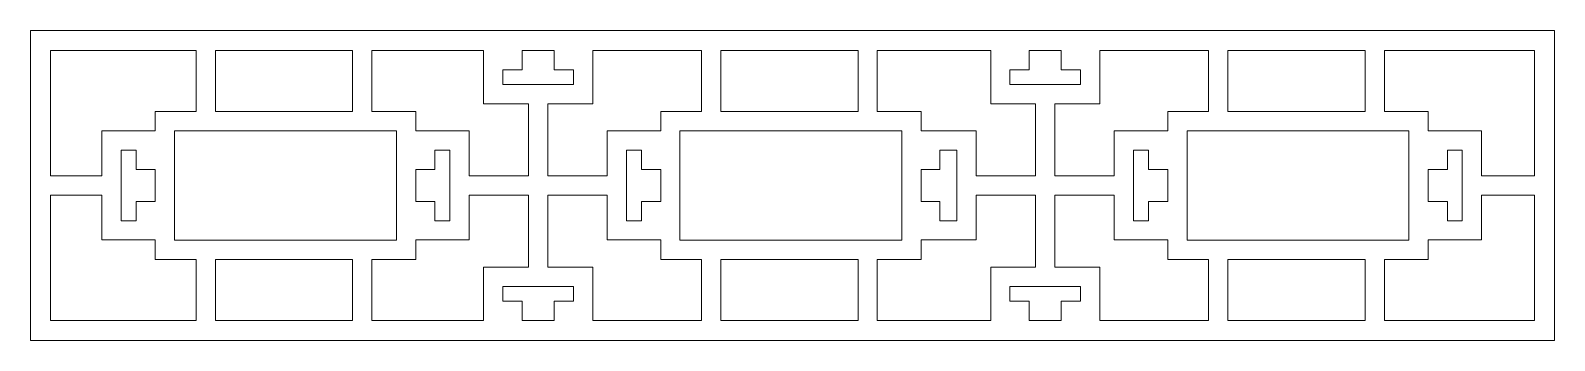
# Model space of a CAD drawing. Header units: centimetres. Extents: x -26.6 to 23, y 1.7 to 11.8.
import ezdxf

# ---------------------------------------------------------------- set-up
doc = ezdxf.new("R2010")
doc.units = ezdxf.units.CM
doc.header["$MEASUREMENT"] = 0
doc.layers.add('layer 1', color=7, linetype='Continuous')

msp = doc.modelspace()

# ---------------------------------------------------------------- linework, layer by layer
at = {"layer": 'layer 1', "color": 250, "lineweight": 9}
for points, knots in [([(23.01288, 11.84205), (23.01288, 11.84205), (23.01288, 1.7302), (23.01288, 1.7302), (23.01288, 1.7302), (23.01288, 1.7302), (-26.62382, 1.7302), (-26.62382, 1.7302), (-26.62382, 1.7302), (-26.62382, 1.7302), (-26.62382, 11.84205), (-26.62382, 11.84205), (-26.62382, 11.84205), (-26.62382, 11.84205), (23.01288, 11.84205), (23.01288, 11.84205)], [0, 0, 0, 0, 0.2, 0.2, 0.2, 0.2, 0.4, 0.4, 0.4, 0.4, 0.6, 0.6, 0.6, 0.6, 1, 1, 1, 1]), ([(-25.96688, 7.09973), (-25.96688, 7.09973), (-25.96688, 11.18511), (-25.96688, 11.18511), (-25.96688, 11.18511), (-25.96688, 11.18511), (-21.22979, 11.18511), (-21.22979, 11.18511), (-21.22979, 11.18511), (-21.22979, 11.18511), (-21.22979, 9.20071), (-21.22979, 9.20071), (-21.22979, 9.20071), (-21.22979, 9.20071), (-22.55807, 9.20071), (-22.55807, 9.20071), (-22.55807, 9.20071), (-22.55807, 9.20071), (-22.55807, 8.56323), (-22.55807, 8.56323), (-22.55807, 8.56323), (-23.1382, 8.56323), (-23.71833, 8.56323), (-24.29846, 8.56323), (-24.29846, 8.56323), (-24.29846, 8.56323), (-24.29846, 7.09973), (-24.29846, 7.09973), (-24.29846, 7.09973), (-24.29846, 7.09973), (-25.96688, 7.09973), (-25.96688, 7.09973)], [0, 0, 0, 0, 0.11111111, 0.11111111, 0.11111111, 0.11111111, 0.22222222, 0.22222222, 0.22222222, 0.22222222, 0.33333333, 0.33333333, 0.33333333, 0.33333333, 0.44444444, 0.44444444, 0.44444444, 0.44444444, 0.55555556, 0.55555556, 0.55555556, 0.55555556, 0.66666667, 0.66666667, 0.66666667, 0.66666667, 0.77777778, 0.77777778, 0.77777778, 0.77777778, 1, 1, 1, 1]), ([(-20.60258, 11.18511), (-20.60258, 11.18511), (-16.13079, 11.18511), (-16.13079, 11.18511), (-16.13079, 11.18511), (-16.13079, 11.18511), (-16.13079, 9.20071), (-16.13079, 9.20071), (-16.13079, 9.20071), (-16.13079, 9.20071), (-20.60258, 9.20071), (-20.60258, 9.20071), (-20.60258, 9.20071), (-20.60258, 9.20071), (-20.60258, 11.18511), (-20.60258, 11.18511)], [0, 0, 0, 0, 0.2, 0.2, 0.2, 0.2, 0.4, 0.4, 0.4, 0.4, 0.6, 0.6, 0.6, 0.6, 1, 1, 1, 1]), ([(-15.50358, 11.18511), (-15.50358, 11.18511), (-11.86451, 11.18511), (-11.86451, 11.18511), (-11.86451, 11.18511), (-11.86451, 11.18511), (-11.86451, 10.56044), (-11.86451, 10.56044), (-11.86451, 10.56044), (-11.86451, 10.56044), (-11.86451, 10.07448), (-11.86451, 10.07448), (-11.86451, 10.07448), (-11.86451, 10.07448), (-11.86451, 9.44727), (-11.86451, 9.44727), (-11.86451, 9.44727), (-11.86451, 9.44727), (-11.2373, 9.44727), (-11.2373, 9.44727), (-11.2373, 9.44727), (-11.2373, 9.44727), (-10.40102, 9.44727), (-10.40102, 9.44727), (-10.40102, 9.44727), (-10.40102, 9.44727), (-10.40102, 7.09973), (-10.40102, 7.09973), (-10.40102, 7.09973), (-10.40102, 7.09973), (-12.33706, 7.09973), (-12.33706, 7.09973), (-12.33706, 7.09973), (-12.33706, 7.09973), (-12.33706, 7.93602), (-12.33706, 7.93602), (-12.33706, 7.93602), (-12.33706, 7.93602), (-12.33706, 8.56323), (-12.33706, 8.56323), (-12.33706, 8.56323), (-12.91195, 8.56323), (-13.50228, 8.56323), (-14.07745, 8.56323), (-14.07745, 8.56323), (-14.07745, 8.56323), (-14.07745, 9.20071), (-14.07745, 9.20071), (-14.07745, 9.20071), (-14.07745, 9.20071), (-15.50358, 9.20071), (-15.50358, 9.20071), (-15.50358, 9.20071), (-15.50358, 9.20071), (-15.50358, 11.18511), (-15.50358, 11.18511)], [0, 0, 0, 0, 0.06666667, 0.06666667, 0.06666667, 0.06666667, 0.13333333, 0.13333333, 0.13333333, 0.13333333, 0.2, 0.2, 0.2, 0.2, 0.26666667, 0.26666667, 0.26666667, 0.26666667, 0.33333333, 0.33333333, 0.33333333, 0.33333333, 0.4, 0.4, 0.4, 0.4, 0.46666667, 0.46666667, 0.46666667, 0.46666667, 0.53333333, 0.53333333, 0.53333333, 0.53333333, 0.6, 0.6, 0.6, 0.6, 0.66666667, 0.66666667, 0.66666667, 0.66666667, 0.73333333, 0.73333333, 0.73333333, 0.73333333, 0.8, 0.8, 0.8, 0.8, 0.86666667, 0.86666667, 0.86666667, 0.86666667, 1, 1, 1, 1]), ([(-10.61009, 11.18511), (-10.61009, 11.18511), (-9.56473, 11.18511), (-9.56473, 11.18511), (-9.56473, 11.18511), (-9.56473, 11.18511), (-9.56473, 10.56044), (-9.56473, 10.56044), (-9.56473, 10.56044), (-9.56473, 10.56044), (-8.93752, 10.56044), (-8.93752, 10.56044), (-8.93752, 10.56044), (-8.93752, 10.56044), (-8.93752, 10.07448), (-8.93752, 10.07448), (-8.93752, 10.07448), (-8.93752, 10.07448), (-11.2373, 10.07448), (-11.2373, 10.07448), (-11.2373, 10.07448), (-11.2373, 10.07448), (-11.2373, 10.56044), (-11.2373, 10.56044), (-11.2373, 10.56044), (-11.2373, 10.56044), (-10.61009, 10.56044), (-10.61009, 10.56044), (-10.61009, 10.56044), (-10.61009, 10.56044), (-10.61009, 11.18511), (-10.61009, 11.18511)], [0, 0, 0, 0, 0.11111111, 0.11111111, 0.11111111, 0.11111111, 0.22222222, 0.22222222, 0.22222222, 0.22222222, 0.33333333, 0.33333333, 0.33333333, 0.33333333, 0.44444444, 0.44444444, 0.44444444, 0.44444444, 0.55555556, 0.55555556, 0.55555556, 0.55555556, 0.66666667, 0.66666667, 0.66666667, 0.66666667, 0.77777778, 0.77777778, 0.77777778, 0.77777778, 1, 1, 1, 1]), ([(-8.31031, 11.18511), (-8.31031, 11.18511), (-4.76909, 11.18511), (-4.76909, 11.18511), (-4.76909, 11.18511), (-4.76909, 11.18511), (-4.76909, 9.20071), (-4.76909, 9.20071), (-4.76909, 9.20071), (-4.76909, 9.20071), (-6.09736, 9.20071), (-6.09736, 9.20071), (-6.09736, 9.20071), (-6.09736, 9.20071), (-6.09736, 8.56323), (-6.09736, 8.56323), (-6.09736, 8.56323), (-6.09736, 8.56323), (-6.72458, 8.56323), (-6.72458, 8.56323), (-6.72458, 8.56323), (-6.72458, 8.56323), (-7.21054, 8.56323), (-7.21054, 8.56323), (-7.21054, 8.56323), (-7.21054, 8.56323), (-7.83775, 8.56323), (-7.83775, 8.56323), (-7.83775, 8.56323), (-7.83775, 8.56323), (-7.83775, 7.93602), (-7.83775, 7.93602), (-7.83775, 7.93602), (-7.83775, 7.93602), (-7.83775, 7.09973), (-7.83775, 7.09973), (-7.83775, 7.09973), (-7.83775, 7.09973), (-9.7738, 7.09973), (-9.7738, 7.09973), (-9.7738, 7.09973), (-9.7738, 7.09973), (-9.7738, 9.44727), (-9.7738, 9.44727), (-9.7738, 9.44727), (-9.7738, 9.44727), (-8.93752, 9.44727), (-8.93752, 9.44727), (-8.93752, 9.44727), (-8.93752, 9.44727), (-8.31031, 9.44727), (-8.31031, 9.44727), (-8.31031, 9.44727), (-8.31031, 9.44727), (-8.31031, 10.07448), (-8.31031, 10.07448), (-8.31031, 10.07448), (-8.31031, 10.07448), (-8.31031, 10.56044), (-8.31031, 10.56044), (-8.31031, 10.56044), (-8.31031, 10.56044), (-8.31031, 11.18511), (-8.31031, 11.18511)], [0, 0, 0, 0, 0.05882353, 0.05882353, 0.05882353, 0.05882353, 0.11764706, 0.11764706, 0.11764706, 0.11764706, 0.17647059, 0.17647059, 0.17647059, 0.17647059, 0.23529412, 0.23529412, 0.23529412, 0.23529412, 0.29411765, 0.29411765, 0.29411765, 0.29411765, 0.35294118, 0.35294118, 0.35294118, 0.35294118, 0.41176471, 0.41176471, 0.41176471, 0.41176471, 0.47058824, 0.47058824, 0.47058824, 0.47058824, 0.52941176, 0.52941176, 0.52941176, 0.52941176, 0.58823529, 0.58823529, 0.58823529, 0.58823529, 0.64705882, 0.64705882, 0.64705882, 0.64705882, 0.70588235, 0.70588235, 0.70588235, 0.70588235, 0.76470588, 0.76470588, 0.76470588, 0.76470588, 0.82352941, 0.82352941, 0.82352941, 0.82352941, 0.88235294, 0.88235294, 0.88235294, 0.88235294, 1, 1, 1, 1]), ([(-4.14187, 11.18511), (-4.14187, 11.18511), (0.32992, 11.18511), (0.32992, 11.18511), (0.32992, 11.18511), (0.32992, 11.18511), (0.32992, 9.20071), (0.32992, 9.20071), (0.32992, 9.20071), (0.32992, 9.20071), (-4.14187, 9.20071), (-4.14187, 9.20071), (-4.14187, 9.20071), (-4.14187, 9.20071), (-4.14187, 11.18511), (-4.14187, 11.18511)], [0, 0, 0, 0, 0.2, 0.2, 0.2, 0.2, 0.4, 0.4, 0.4, 0.4, 0.6, 0.6, 0.6, 0.6, 1, 1, 1, 1]), ([(0.95713, 11.18511), (0.95713, 11.18511), (4.6493, 11.18511), (4.6493, 11.18511), (4.6493, 11.18511), (4.6493, 11.18511), (4.6493, 10.56044), (4.6493, 10.56044), (4.6493, 10.56044), (4.6493, 10.56044), (4.6493, 10.07448), (4.6493, 10.07448), (4.6493, 10.07448), (4.6493, 10.07448), (4.6493, 9.44727), (4.6493, 9.44727), (4.6493, 9.44727), (4.6493, 9.44727), (5.27652, 9.44727), (5.27652, 9.44727), (5.27652, 9.44727), (5.27652, 9.44727), (6.1128, 9.44727), (6.1128, 9.44727), (6.1128, 9.44727), (6.1128, 9.44727), (6.1128, 7.09973), (6.1128, 7.09973), (6.1128, 7.09973), (6.1128, 7.09973), (4.17675, 7.09973), (4.17675, 7.09973), (4.17675, 7.09973), (4.17675, 7.09973), (4.17675, 7.93602), (4.17675, 7.93602), (4.17675, 7.93602), (4.17675, 7.93602), (4.17675, 8.56323), (4.17675, 8.56323), (4.17675, 8.56323), (4.17675, 8.56323), (2.38326, 8.56323), (2.38326, 8.56323), (2.38326, 8.56323), (2.38326, 8.56323), (2.38326, 9.20071), (2.38326, 9.20071), (2.38326, 9.20071), (2.38326, 9.20071), (0.95713, 9.20071), (0.95713, 9.20071), (0.95713, 9.20071), (0.95713, 9.20071), (0.95713, 11.18511), (0.95713, 11.18511)], [0, 0, 0, 0, 0.06666667, 0.06666667, 0.06666667, 0.06666667, 0.13333333, 0.13333333, 0.13333333, 0.13333333, 0.2, 0.2, 0.2, 0.2, 0.26666667, 0.26666667, 0.26666667, 0.26666667, 0.33333333, 0.33333333, 0.33333333, 0.33333333, 0.4, 0.4, 0.4, 0.4, 0.46666667, 0.46666667, 0.46666667, 0.46666667, 0.53333333, 0.53333333, 0.53333333, 0.53333333, 0.6, 0.6, 0.6, 0.6, 0.66666667, 0.66666667, 0.66666667, 0.66666667, 0.73333333, 0.73333333, 0.73333333, 0.73333333, 0.8, 0.8, 0.8, 0.8, 0.86666667, 0.86666667, 0.86666667, 0.86666667, 1, 1, 1, 1]), ([(5.90373, 11.18511), (5.90373, 11.18511), (6.94908, 11.18511), (6.94908, 11.18511), (6.94908, 11.18511), (6.94908, 11.18511), (6.94908, 10.56044), (6.94908, 10.56044), (6.94908, 10.56044), (6.94908, 10.56044), (7.57629, 10.56044), (7.57629, 10.56044), (7.57629, 10.56044), (7.57629, 10.56044), (7.57629, 10.07448), (7.57629, 10.07448), (7.57629, 10.07448), (7.57629, 10.07448), (5.27652, 10.07448), (5.27652, 10.07448), (5.27652, 10.07448), (5.27652, 10.07448), (5.27652, 10.56044), (5.27652, 10.56044), (5.27652, 10.56044), (5.27652, 10.56044), (5.90373, 10.56044), (5.90373, 10.56044), (5.90373, 10.56044), (5.90373, 10.56044), (5.90373, 11.18511), (5.90373, 11.18511)], [0, 0, 0, 0, 0.11111111, 0.11111111, 0.11111111, 0.11111111, 0.22222222, 0.22222222, 0.22222222, 0.22222222, 0.33333333, 0.33333333, 0.33333333, 0.33333333, 0.44444444, 0.44444444, 0.44444444, 0.44444444, 0.55555556, 0.55555556, 0.55555556, 0.55555556, 0.66666667, 0.66666667, 0.66666667, 0.66666667, 0.77777778, 0.77777778, 0.77777778, 0.77777778, 1, 1, 1, 1]), ([(8.20351, 11.18511), (8.20351, 11.18511), (11.74473, 11.18511), (11.74473, 11.18511), (11.74473, 11.18511), (11.74473, 11.18511), (11.74473, 9.20071), (11.74473, 9.20071), (11.74473, 9.20071), (11.74473, 9.20071), (10.41645, 9.20071), (10.41645, 9.20071), (10.41645, 9.20071), (10.41645, 9.20071), (10.41645, 8.56323), (10.41645, 8.56323), (10.41645, 8.56323), (10.41645, 8.56323), (9.78923, 8.56323), (9.78923, 8.56323), (9.78923, 8.56323), (9.78923, 8.56323), (9.30327, 8.56323), (9.30327, 8.56323), (9.30327, 8.56323), (9.30327, 8.56323), (8.67606, 8.56323), (8.67606, 8.56323), (8.67606, 8.56323), (8.67606, 8.56323), (8.67606, 7.93602), (8.67606, 7.93602), (8.67606, 7.93602), (8.67606, 7.93602), (8.67606, 7.09973), (8.67606, 7.09973), (8.67606, 7.09973), (8.67606, 7.09973), (6.74001, 7.09973), (6.74001, 7.09973), (6.74001, 7.09973), (6.74001, 7.09973), (6.74001, 9.44727), (6.74001, 9.44727), (6.74001, 9.44727), (6.74001, 9.44727), (7.57629, 9.44727), (7.57629, 9.44727), (7.57629, 9.44727), (7.57629, 9.44727), (8.20351, 9.44727), (8.20351, 9.44727), (8.20351, 9.44727), (8.20351, 9.44727), (8.20351, 10.07448), (8.20351, 10.07448), (8.20351, 10.07448), (8.20351, 10.07448), (8.20351, 10.56044), (8.20351, 10.56044), (8.20351, 10.56044), (8.20351, 10.56044), (8.20351, 11.18511), (8.20351, 11.18511)], [0, 0, 0, 0, 0.05882353, 0.05882353, 0.05882353, 0.05882353, 0.11764706, 0.11764706, 0.11764706, 0.11764706, 0.17647059, 0.17647059, 0.17647059, 0.17647059, 0.23529412, 0.23529412, 0.23529412, 0.23529412, 0.29411765, 0.29411765, 0.29411765, 0.29411765, 0.35294118, 0.35294118, 0.35294118, 0.35294118, 0.41176471, 0.41176471, 0.41176471, 0.41176471, 0.47058824, 0.47058824, 0.47058824, 0.47058824, 0.52941176, 0.52941176, 0.52941176, 0.52941176, 0.58823529, 0.58823529, 0.58823529, 0.58823529, 0.64705882, 0.64705882, 0.64705882, 0.64705882, 0.70588235, 0.70588235, 0.70588235, 0.70588235, 0.76470588, 0.76470588, 0.76470588, 0.76470588, 0.82352941, 0.82352941, 0.82352941, 0.82352941, 0.88235294, 0.88235294, 0.88235294, 0.88235294, 1, 1, 1, 1]), ([(12.37194, 11.18511), (12.37194, 11.18511), (16.84373, 11.18511), (16.84373, 11.18511), (16.84373, 11.18511), (16.84373, 11.18511), (16.84373, 9.20071), (16.84373, 9.20071), (16.84373, 9.20071), (16.84373, 9.20071), (12.37194, 9.20071), (12.37194, 9.20071), (12.37194, 9.20071), (12.37194, 9.20071), (12.37194, 11.18511), (12.37194, 11.18511)], [0, 0, 0, 0, 0.2, 0.2, 0.2, 0.2, 0.4, 0.4, 0.4, 0.4, 0.6, 0.6, 0.6, 0.6, 1, 1, 1, 1]), ([(22.35594, 11.18511), (22.35594, 11.18511), (22.35594, 7.09973), (22.35594, 7.09973), (22.35594, 7.09973), (22.35594, 7.09973), (20.63746, 7.09973), (20.63746, 7.09973), (20.63746, 7.09973), (20.63746, 7.09973), (20.63746, 7.93602), (20.63746, 7.93602), (20.63746, 7.93602), (20.63746, 7.93602), (20.63746, 8.56323), (20.63746, 8.56323), (20.63746, 8.56323), (20.63746, 8.56323), (20.01024, 8.56323), (20.01024, 8.56323), (20.01024, 8.56323), (20.01024, 8.56323), (19.52428, 8.56323), (19.52428, 8.56323), (19.52428, 8.56323), (19.52428, 8.56323), (18.89707, 8.56323), (18.89707, 8.56323), (18.89707, 8.56323), (18.89707, 8.56323), (18.89707, 9.20071), (18.89707, 9.20071), (18.89707, 9.20071), (18.89707, 9.20071), (17.47094, 9.20071), (17.47094, 9.20071), (17.47094, 9.20071), (17.47094, 9.20071), (17.47094, 11.18511), (17.47094, 11.18511), (17.47094, 11.18511), (17.47094, 11.18511), (22.35594, 11.18511), (22.35594, 11.18511)], [0, 0, 0, 0, 0.08333333, 0.08333333, 0.08333333, 0.08333333, 0.16666667, 0.16666667, 0.16666667, 0.16666667, 0.25, 0.25, 0.25, 0.25, 0.33333333, 0.33333333, 0.33333333, 0.33333333, 0.41666667, 0.41666667, 0.41666667, 0.41666667, 0.5, 0.5, 0.5, 0.5, 0.58333333, 0.58333333, 0.58333333, 0.58333333, 0.66666667, 0.66666667, 0.66666667, 0.66666667, 0.75, 0.75, 0.75, 0.75, 0.83333333, 0.83333333, 0.83333333, 0.83333333, 1, 1, 1, 1]), ([(-14.70466, 8.5735), (-14.70466, 8.5735), (-14.70466, 4.99876), (-14.70466, 4.99876), (-14.70466, 4.99876), (-14.70466, 4.99876), (-21.93086, 4.99876), (-21.93086, 4.99876), (-21.93086, 4.99876), (-21.93086, 4.99876), (-21.93086, 8.5735), (-21.93086, 8.5735), (-21.93086, 8.5735), (-21.93086, 8.5735), (-14.70466, 8.5735), (-14.70466, 8.5735)], [0, 0, 0, 0, 0.2, 0.2, 0.2, 0.2, 0.4, 0.4, 0.4, 0.4, 0.6, 0.6, 0.6, 0.6, 1, 1, 1, 1]), ([(1.75605, 8.5735), (1.75605, 8.5735), (1.75605, 4.99876), (1.75605, 4.99876), (1.75605, 4.99876), (1.75605, 4.99876), (-5.47015, 4.99876), (-5.47015, 4.99876), (-5.47015, 4.99876), (-5.47015, 4.99876), (-5.47015, 8.5735), (-5.47015, 8.5735), (-5.47015, 8.5735), (-5.47015, 8.5735), (1.75605, 8.5735), (1.75605, 8.5735)], [0, 0, 0, 0, 0.2, 0.2, 0.2, 0.2, 0.4, 0.4, 0.4, 0.4, 0.6, 0.6, 0.6, 0.6, 1, 1, 1, 1]), ([(18.26986, 8.5735), (18.26986, 8.5735), (18.26986, 4.99876), (18.26986, 4.99876), (18.26986, 4.99876), (18.26986, 4.99876), (11.04366, 4.99876), (11.04366, 4.99876), (11.04366, 4.99876), (11.04366, 4.99876), (11.04366, 8.5735), (11.04366, 8.5735), (11.04366, 8.5735), (11.04366, 8.5735), (18.26986, 8.5735), (18.26986, 8.5735)], [0, 0, 0, 0, 0.2, 0.2, 0.2, 0.2, 0.4, 0.4, 0.4, 0.4, 0.6, 0.6, 0.6, 0.6, 1, 1, 1, 1]), ([(-22.55807, 7.3088), (-22.55807, 7.3088), (-23.18529, 7.3088), (-23.18529, 7.3088), (-23.18529, 7.3088), (-23.18529, 7.3088), (-23.18529, 7.93602), (-23.18529, 7.93602), (-23.18529, 7.93602), (-23.18529, 7.93602), (-23.67125, 7.93602), (-23.67125, 7.93602), (-23.67125, 7.93602), (-23.67125, 7.93602), (-23.67125, 5.63624), (-23.67125, 5.63624), (-23.67125, 5.63624), (-23.67125, 5.63624), (-23.18529, 5.63624), (-23.18529, 5.63624), (-23.18529, 5.63624), (-23.18529, 5.63624), (-23.18529, 6.26345), (-23.18529, 6.26345), (-23.18529, 6.26345), (-23.18529, 6.26345), (-22.55807, 6.26345), (-22.55807, 6.26345), (-22.55807, 6.26345), (-22.55807, 6.26345), (-22.55807, 7.3088), (-22.55807, 7.3088)], [0, 0, 0, 0, 0.11111111, 0.11111111, 0.11111111, 0.11111111, 0.22222222, 0.22222222, 0.22222222, 0.22222222, 0.33333333, 0.33333333, 0.33333333, 0.33333333, 0.44444444, 0.44444444, 0.44444444, 0.44444444, 0.55555556, 0.55555556, 0.55555556, 0.55555556, 0.66666667, 0.66666667, 0.66666667, 0.66666667, 0.77777778, 0.77777778, 0.77777778, 0.77777778, 1, 1, 1, 1]), ([(-14.07745, 7.3088), (-14.07745, 7.3088), (-14.07745, 6.26345), (-14.07745, 6.26345), (-14.07745, 6.26345), (-14.07745, 6.26345), (-13.45024, 6.26345), (-13.45024, 6.26345), (-13.45024, 6.26345), (-13.45024, 6.26345), (-13.45024, 5.63624), (-13.45024, 5.63624), (-13.45024, 5.63624), (-13.45024, 5.63624), (-12.96428, 5.63624), (-12.96428, 5.63624), (-12.96428, 5.63624), (-12.96428, 5.63624), (-12.96428, 7.93602), (-12.96428, 7.93602), (-12.96428, 7.93602), (-12.96428, 7.93602), (-13.45024, 7.93602), (-13.45024, 7.93602), (-13.45024, 7.93602), (-13.45024, 7.93602), (-13.45024, 7.3088), (-13.45024, 7.3088), (-13.45024, 7.3088), (-13.45024, 7.3088), (-14.07745, 7.3088), (-14.07745, 7.3088)], [0, 0, 0, 0, 0.11111111, 0.11111111, 0.11111111, 0.11111111, 0.22222222, 0.22222222, 0.22222222, 0.22222222, 0.33333333, 0.33333333, 0.33333333, 0.33333333, 0.44444444, 0.44444444, 0.44444444, 0.44444444, 0.55555556, 0.55555556, 0.55555556, 0.55555556, 0.66666667, 0.66666667, 0.66666667, 0.66666667, 0.77777778, 0.77777778, 0.77777778, 0.77777778, 1, 1, 1, 1]), ([(-6.09736, 7.3088), (-6.09736, 7.3088), (-6.72458, 7.3088), (-6.72458, 7.3088), (-6.72458, 7.3088), (-6.72458, 7.3088), (-6.72458, 7.93602), (-6.72458, 7.93602), (-6.72458, 7.93602), (-6.72458, 7.93602), (-7.21054, 7.93602), (-7.21054, 7.93602), (-7.21054, 7.93602), (-7.21054, 7.93602), (-7.21054, 5.63624), (-7.21054, 5.63624), (-7.21054, 5.63624), (-7.21054, 5.63624), (-6.72458, 5.63624), (-6.72458, 5.63624), (-6.72458, 5.63624), (-6.72458, 5.63624), (-6.72458, 6.26345), (-6.72458, 6.26345), (-6.72458, 6.26345), (-6.72458, 6.26345), (-6.09736, 6.26345), (-6.09736, 6.26345), (-6.09736, 6.26345), (-6.09736, 6.26345), (-6.09736, 7.3088), (-6.09736, 7.3088)], [0, 0, 0, 0, 0.11111111, 0.11111111, 0.11111111, 0.11111111, 0.22222222, 0.22222222, 0.22222222, 0.22222222, 0.33333333, 0.33333333, 0.33333333, 0.33333333, 0.44444444, 0.44444444, 0.44444444, 0.44444444, 0.55555556, 0.55555556, 0.55555556, 0.55555556, 0.66666667, 0.66666667, 0.66666667, 0.66666667, 0.77777778, 0.77777778, 0.77777778, 0.77777778, 1, 1, 1, 1]), ([(2.38326, 7.3088), (2.38326, 7.3088), (2.38326, 6.26345), (2.38326, 6.26345), (2.38326, 6.26345), (2.38326, 6.26345), (2.99785, 6.26345), (2.99785, 6.26345), (2.99785, 6.26345), (2.99785, 6.26345), (2.99785, 5.63624), (2.99785, 5.63624), (2.99785, 5.63624), (2.99785, 5.63624), (3.54954, 5.63624), (3.54954, 5.63624), (3.54954, 5.63624), (3.54954, 5.63624), (3.54954, 7.93602), (3.54954, 7.93602), (3.54954, 7.93602), (3.54954, 7.93602), (2.99785, 7.93602), (2.99785, 7.93602), (2.99785, 7.93602), (2.99785, 7.93602), (2.99785, 7.3088), (2.99785, 7.3088), (2.99785, 7.3088), (2.99785, 7.3088), (2.38326, 7.3088), (2.38326, 7.3088)], [0, 0, 0, 0, 0.11111111, 0.11111111, 0.11111111, 0.11111111, 0.22222222, 0.22222222, 0.22222222, 0.22222222, 0.33333333, 0.33333333, 0.33333333, 0.33333333, 0.44444444, 0.44444444, 0.44444444, 0.44444444, 0.55555556, 0.55555556, 0.55555556, 0.55555556, 0.66666667, 0.66666667, 0.66666667, 0.66666667, 0.77777778, 0.77777778, 0.77777778, 0.77777778, 1, 1, 1, 1]), ([(10.41645, 7.3088), (10.41645, 7.3088), (9.78923, 7.3088), (9.78923, 7.3088), (9.78923, 7.3088), (9.78923, 7.3088), (9.78923, 7.93602), (9.78923, 7.93602), (9.78923, 7.93602), (9.78923, 7.93602), (9.30327, 7.93602), (9.30327, 7.93602), (9.30327, 7.93602), (9.30327, 7.93602), (9.30327, 5.63624), (9.30327, 5.63624), (9.30327, 5.63624), (9.30327, 5.63624), (9.78923, 5.63624), (9.78923, 5.63624), (9.78923, 5.63624), (9.78923, 5.63624), (9.78923, 6.26345), (9.78923, 6.26345), (9.78923, 6.26345), (9.78923, 6.26345), (10.41645, 6.26345), (10.41645, 6.26345), (10.41645, 6.26345), (10.41645, 6.26345), (10.41645, 7.3088), (10.41645, 7.3088)], [0, 0, 0, 0, 0.11111111, 0.11111111, 0.11111111, 0.11111111, 0.22222222, 0.22222222, 0.22222222, 0.22222222, 0.33333333, 0.33333333, 0.33333333, 0.33333333, 0.44444444, 0.44444444, 0.44444444, 0.44444444, 0.55555556, 0.55555556, 0.55555556, 0.55555556, 0.66666667, 0.66666667, 0.66666667, 0.66666667, 0.77777778, 0.77777778, 0.77777778, 0.77777778, 1, 1, 1, 1]), ([(18.89707, 6.26345), (18.89707, 6.26345), (19.52428, 6.26345), (19.52428, 6.26345), (19.52428, 6.26345), (19.52428, 6.26345), (19.52428, 5.63624), (19.52428, 5.63624), (19.52428, 5.63624), (19.52428, 5.63624), (20.01024, 5.63624), (20.01024, 5.63624), (20.01024, 5.63624), (20.01024, 5.63624), (20.01024, 7.93602), (20.01024, 7.93602), (20.01024, 7.93602), (20.01024, 7.93602), (19.52428, 7.93602), (19.52428, 7.93602), (19.52428, 7.93602), (19.52428, 7.93602), (19.52428, 7.3088), (19.52428, 7.3088), (19.52428, 7.3088), (19.52428, 7.3088), (18.89707, 7.3088), (18.89707, 7.3088), (18.89707, 7.3088), (18.89707, 7.3088), (18.89707, 6.26345), (18.89707, 6.26345)], [0, 0, 0, 0, 0.11111111, 0.11111111, 0.11111111, 0.11111111, 0.22222222, 0.22222222, 0.22222222, 0.22222222, 0.33333333, 0.33333333, 0.33333333, 0.33333333, 0.44444444, 0.44444444, 0.44444444, 0.44444444, 0.55555556, 0.55555556, 0.55555556, 0.55555556, 0.66666667, 0.66666667, 0.66666667, 0.66666667, 0.77777778, 0.77777778, 0.77777778, 0.77777778, 1, 1, 1, 1]), ([(-21.22979, 2.38715), (-21.22979, 2.38715), (-25.96688, 2.38715), (-25.96688, 2.38715), (-25.96688, 2.38715), (-25.96688, 2.38715), (-25.96688, 6.47252), (-25.96688, 6.47252), (-25.96688, 6.47252), (-25.96688, 6.47252), (-24.29846, 6.47252), (-24.29846, 6.47252), (-24.29846, 6.47252), (-24.29846, 6.47252), (-24.29846, 5.00903), (-24.29846, 5.00903), (-24.29846, 5.00903), (-23.71833, 5.00903), (-23.1382, 5.00903), (-22.55807, 5.00903), (-22.55807, 5.00903), (-22.55807, 5.00903), (-22.55807, 4.37154), (-22.55807, 4.37154), (-22.55807, 4.37154), (-22.55807, 4.37154), (-21.22979, 4.37154), (-21.22979, 4.37154), (-21.22979, 4.37154), (-21.22979, 4.37154), (-21.22979, 2.38715), (-21.22979, 2.38715)], [0, 0, 0, 0, 0.11111111, 0.11111111, 0.11111111, 0.11111111, 0.22222222, 0.22222222, 0.22222222, 0.22222222, 0.33333333, 0.33333333, 0.33333333, 0.33333333, 0.44444444, 0.44444444, 0.44444444, 0.44444444, 0.55555556, 0.55555556, 0.55555556, 0.55555556, 0.66666667, 0.66666667, 0.66666667, 0.66666667, 0.77777778, 0.77777778, 0.77777778, 0.77777778, 1, 1, 1, 1]), ([(-11.86451, 2.38715), (-11.86451, 2.38715), (-15.50358, 2.38715), (-15.50358, 2.38715), (-15.50358, 2.38715), (-15.50358, 2.38715), (-15.50358, 4.37154), (-15.50358, 4.37154), (-15.50358, 4.37154), (-15.50358, 4.37154), (-14.07745, 4.37154), (-14.07745, 4.37154), (-14.07745, 4.37154), (-14.07745, 4.37154), (-14.07745, 5.00903), (-14.07745, 5.00903), (-14.07745, 5.00903), (-13.50228, 5.00903), (-12.91195, 5.00903), (-12.33706, 5.00903), (-12.33706, 5.00903), (-12.33706, 5.00903), (-12.33706, 5.63624), (-12.33706, 5.63624), (-12.33706, 5.63624), (-12.33706, 5.63624), (-12.33706, 6.47252), (-12.33706, 6.47252), (-12.33706, 6.47252), (-12.33706, 6.47252), (-10.40102, 6.47252), (-10.40102, 6.47252), (-10.40102, 6.47252), (-10.40102, 6.47252), (-10.40102, 4.12499), (-10.40102, 4.12499), (-10.40102, 4.12499), (-10.40102, 4.12499), (-11.2373, 4.12499), (-11.2373, 4.12499), (-11.2373, 4.12499), (-11.2373, 4.12499), (-11.86451, 4.12499), (-11.86451, 4.12499), (-11.86451, 4.12499), (-11.86451, 4.12499), (-11.86451, 3.49778), (-11.86451, 3.49778), (-11.86451, 3.49778), (-11.86451, 3.49778), (-11.86451, 3.01182), (-11.86451, 3.01182), (-11.86451, 3.01182), (-11.86451, 3.01182), (-11.86451, 2.38715), (-11.86451, 2.38715)], [0, 0, 0, 0, 0.06666667, 0.06666667, 0.06666667, 0.06666667, 0.13333333, 0.13333333, 0.13333333, 0.13333333, 0.2, 0.2, 0.2, 0.2, 0.26666667, 0.26666667, 0.26666667, 0.26666667, 0.33333333, 0.33333333, 0.33333333, 0.33333333, 0.4, 0.4, 0.4, 0.4, 0.46666667, 0.46666667, 0.46666667, 0.46666667, 0.53333333, 0.53333333, 0.53333333, 0.53333333, 0.6, 0.6, 0.6, 0.6, 0.66666667, 0.66666667, 0.66666667, 0.66666667, 0.73333333, 0.73333333, 0.73333333, 0.73333333, 0.8, 0.8, 0.8, 0.8, 0.86666667, 0.86666667, 0.86666667, 0.86666667, 1, 1, 1, 1]), ([(-4.76909, 2.38715), (-4.76909, 2.38715), (-8.31031, 2.38715), (-8.31031, 2.38715), (-8.31031, 2.38715), (-8.31031, 2.38715), (-8.31031, 3.01182), (-8.31031, 3.01182), (-8.31031, 3.01182), (-8.31031, 3.01182), (-8.31031, 3.49778), (-8.31031, 3.49778), (-8.31031, 3.49778), (-8.31031, 3.49778), (-8.31031, 4.12499), (-8.31031, 4.12499), (-8.31031, 4.12499), (-8.31031, 4.12499), (-8.93752, 4.12499), (-8.93752, 4.12499), (-8.93752, 4.12499), (-8.93752, 4.12499), (-9.7738, 4.12499), (-9.7738, 4.12499), (-9.7738, 4.12499), (-9.7738, 4.12499), (-9.7738, 6.47252), (-9.7738, 6.47252), (-9.7738, 6.47252), (-9.7738, 6.47252), (-7.83775, 6.47252), (-7.83775, 6.47252), (-7.83775, 6.47252), (-7.83775, 6.47252), (-7.83775, 5.63624), (-7.83775, 5.63624), (-7.83775, 5.63624), (-7.83775, 5.63624), (-7.83775, 5.00903), (-7.83775, 5.00903), (-7.83775, 5.00903), (-7.83775, 5.00903), (-7.21054, 5.00903), (-7.21054, 5.00903), (-7.21054, 5.00903), (-7.21054, 5.00903), (-6.72458, 5.00903), (-6.72458, 5.00903), (-6.72458, 5.00903), (-6.72458, 5.00903), (-6.09736, 5.00903), (-6.09736, 5.00903), (-6.09736, 5.00903), (-6.09736, 5.00903), (-6.09736, 4.37154), (-6.09736, 4.37154), (-6.09736, 4.37154), (-6.09736, 4.37154), (-4.76909, 4.37154), (-4.76909, 4.37154), (-4.76909, 4.37154), (-4.76909, 4.37154), (-4.76909, 2.38715), (-4.76909, 2.38715)], [0, 0, 0, 0, 0.05882353, 0.05882353, 0.05882353, 0.05882353, 0.11764706, 0.11764706, 0.11764706, 0.11764706, 0.17647059, 0.17647059, 0.17647059, 0.17647059, 0.23529412, 0.23529412, 0.23529412, 0.23529412, 0.29411765, 0.29411765, 0.29411765, 0.29411765, 0.35294118, 0.35294118, 0.35294118, 0.35294118, 0.41176471, 0.41176471, 0.41176471, 0.41176471, 0.47058824, 0.47058824, 0.47058824, 0.47058824, 0.52941176, 0.52941176, 0.52941176, 0.52941176, 0.58823529, 0.58823529, 0.58823529, 0.58823529, 0.64705882, 0.64705882, 0.64705882, 0.64705882, 0.70588235, 0.70588235, 0.70588235, 0.70588235, 0.76470588, 0.76470588, 0.76470588, 0.76470588, 0.82352941, 0.82352941, 0.82352941, 0.82352941, 0.88235294, 0.88235294, 0.88235294, 0.88235294, 1, 1, 1, 1]), ([(4.6493, 2.38715), (4.6493, 2.38715), (0.95713, 2.38715), (0.95713, 2.38715), (0.95713, 2.38715), (0.95713, 2.38715), (0.95713, 4.37154), (0.95713, 4.37154), (0.95713, 4.37154), (0.95713, 4.37154), (2.38326, 4.37154), (2.38326, 4.37154), (2.38326, 4.37154), (2.38326, 4.37154), (2.38326, 5.00903), (2.38326, 5.00903), (2.38326, 5.00903), (2.38326, 5.00903), (4.17675, 5.00903), (4.17675, 5.00903), (4.17675, 5.00903), (4.17675, 5.00903), (4.17675, 5.63624), (4.17675, 5.63624), (4.17675, 5.63624), (4.17675, 5.63624), (4.17675, 6.47252), (4.17675, 6.47252), (4.17675, 6.47252), (4.17675, 6.47252), (6.1128, 6.47252), (6.1128, 6.47252), (6.1128, 6.47252), (6.1128, 6.47252), (6.1128, 4.12499), (6.1128, 4.12499), (6.1128, 4.12499), (6.1128, 4.12499), (5.27652, 4.12499), (5.27652, 4.12499), (5.27652, 4.12499), (5.27652, 4.12499), (4.6493, 4.12499), (4.6493, 4.12499), (4.6493, 4.12499), (4.6493, 4.12499), (4.6493, 3.49778), (4.6493, 3.49778), (4.6493, 3.49778), (4.6493, 3.49778), (4.6493, 3.01182), (4.6493, 3.01182), (4.6493, 3.01182), (4.6493, 3.01182), (4.6493, 2.38715), (4.6493, 2.38715)], [0, 0, 0, 0, 0.06666667, 0.06666667, 0.06666667, 0.06666667, 0.13333333, 0.13333333, 0.13333333, 0.13333333, 0.2, 0.2, 0.2, 0.2, 0.26666667, 0.26666667, 0.26666667, 0.26666667, 0.33333333, 0.33333333, 0.33333333, 0.33333333, 0.4, 0.4, 0.4, 0.4, 0.46666667, 0.46666667, 0.46666667, 0.46666667, 0.53333333, 0.53333333, 0.53333333, 0.53333333, 0.6, 0.6, 0.6, 0.6, 0.66666667, 0.66666667, 0.66666667, 0.66666667, 0.73333333, 0.73333333, 0.73333333, 0.73333333, 0.8, 0.8, 0.8, 0.8, 0.86666667, 0.86666667, 0.86666667, 0.86666667, 1, 1, 1, 1]), ([(11.74473, 2.38715), (11.74473, 2.38715), (8.20351, 2.38715), (8.20351, 2.38715), (8.20351, 2.38715), (8.20351, 2.38715), (8.20351, 3.01182), (8.20351, 3.01182), (8.20351, 3.01182), (8.20351, 3.01182), (8.20351, 3.49778), (8.20351, 3.49778), (8.20351, 3.49778), (8.20351, 3.49778), (8.20351, 4.12499), (8.20351, 4.12499), (8.20351, 4.12499), (8.20351, 4.12499), (7.57629, 4.12499), (7.57629, 4.12499), (7.57629, 4.12499), (7.57629, 4.12499), (6.74001, 4.12499), (6.74001, 4.12499), (6.74001, 4.12499), (6.74001, 4.12499), (6.74001, 6.47252), (6.74001, 6.47252), (6.74001, 6.47252), (6.74001, 6.47252), (8.67606, 6.47252), (8.67606, 6.47252), (8.67606, 6.47252), (8.67606, 6.47252), (8.67606, 5.63624), (8.67606, 5.63624), (8.67606, 5.63624), (8.67606, 5.63624), (8.67606, 5.00903), (8.67606, 5.00903), (8.67606, 5.00903), (8.67606, 5.00903), (9.30327, 5.00903), (9.30327, 5.00903), (9.30327, 5.00903), (9.30327, 5.00903), (9.78923, 5.00903), (9.78923, 5.00903), (9.78923, 5.00903), (9.78923, 5.00903), (10.41645, 5.00903), (10.41645, 5.00903), (10.41645, 5.00903), (10.41645, 5.00903), (10.41645, 4.37154), (10.41645, 4.37154), (10.41645, 4.37154), (10.41645, 4.37154), (11.74473, 4.37154), (11.74473, 4.37154), (11.74473, 4.37154), (11.74473, 4.37154), (11.74473, 2.38715), (11.74473, 2.38715)], [0, 0, 0, 0, 0.05882353, 0.05882353, 0.05882353, 0.05882353, 0.11764706, 0.11764706, 0.11764706, 0.11764706, 0.17647059, 0.17647059, 0.17647059, 0.17647059, 0.23529412, 0.23529412, 0.23529412, 0.23529412, 0.29411765, 0.29411765, 0.29411765, 0.29411765, 0.35294118, 0.35294118, 0.35294118, 0.35294118, 0.41176471, 0.41176471, 0.41176471, 0.41176471, 0.47058824, 0.47058824, 0.47058824, 0.47058824, 0.52941176, 0.52941176, 0.52941176, 0.52941176, 0.58823529, 0.58823529, 0.58823529, 0.58823529, 0.64705882, 0.64705882, 0.64705882, 0.64705882, 0.70588235, 0.70588235, 0.70588235, 0.70588235, 0.76470588, 0.76470588, 0.76470588, 0.76470588, 0.82352941, 0.82352941, 0.82352941, 0.82352941, 0.88235294, 0.88235294, 0.88235294, 0.88235294, 1, 1, 1, 1]), ([(22.35594, 6.47252), (22.35594, 6.47252), (22.35594, 2.38715), (22.35594, 2.38715), (22.35594, 2.38715), (22.35594, 2.38715), (17.47094, 2.38715), (17.47094, 2.38715), (17.47094, 2.38715), (17.47094, 2.38715), (17.47094, 4.37154), (17.47094, 4.37154), (17.47094, 4.37154), (17.47094, 4.37154), (18.89707, 4.37154), (18.89707, 4.37154), (18.89707, 4.37154), (18.89707, 4.37154), (18.89707, 5.00903), (18.89707, 5.00903), (18.89707, 5.00903), (18.89707, 5.00903), (19.52428, 5.00903), (19.52428, 5.00903), (19.52428, 5.00903), (19.52428, 5.00903), (20.01024, 5.00903), (20.01024, 5.00903), (20.01024, 5.00903), (20.01024, 5.00903), (20.63746, 5.00903), (20.63746, 5.00903), (20.63746, 5.00903), (20.63746, 5.00903), (20.63746, 5.63624), (20.63746, 5.63624), (20.63746, 5.63624), (20.63746, 5.63624), (20.63746, 6.47252), (20.63746, 6.47252), (20.63746, 6.47252), (20.63746, 6.47252), (22.35594, 6.47252), (22.35594, 6.47252)], [0, 0, 0, 0, 0.08333333, 0.08333333, 0.08333333, 0.08333333, 0.16666667, 0.16666667, 0.16666667, 0.16666667, 0.25, 0.25, 0.25, 0.25, 0.33333333, 0.33333333, 0.33333333, 0.33333333, 0.41666667, 0.41666667, 0.41666667, 0.41666667, 0.5, 0.5, 0.5, 0.5, 0.58333333, 0.58333333, 0.58333333, 0.58333333, 0.66666667, 0.66666667, 0.66666667, 0.66666667, 0.75, 0.75, 0.75, 0.75, 0.83333333, 0.83333333, 0.83333333, 0.83333333, 1, 1, 1, 1]), ([(-16.13079, 2.38715), (-16.13079, 2.38715), (-20.60258, 2.38715), (-20.60258, 2.38715), (-20.60258, 2.38715), (-20.60258, 2.38715), (-20.60258, 4.37154), (-20.60258, 4.37154), (-20.60258, 4.37154), (-20.60258, 4.37154), (-16.13079, 4.37154), (-16.13079, 4.37154), (-16.13079, 4.37154), (-16.13079, 4.37154), (-16.13079, 2.38715), (-16.13079, 2.38715)], [0, 0, 0, 0, 0.2, 0.2, 0.2, 0.2, 0.4, 0.4, 0.4, 0.4, 0.6, 0.6, 0.6, 0.6, 1, 1, 1, 1]), ([(0.32992, 2.38715), (0.32992, 2.38715), (-4.14187, 2.38715), (-4.14187, 2.38715), (-4.14187, 2.38715), (-4.14187, 2.38715), (-4.14187, 4.37154), (-4.14187, 4.37154), (-4.14187, 4.37154), (-4.14187, 4.37154), (0.32992, 4.37154), (0.32992, 4.37154), (0.32992, 4.37154), (0.32992, 4.37154), (0.32992, 2.38715), (0.32992, 2.38715)], [0, 0, 0, 0, 0.2, 0.2, 0.2, 0.2, 0.4, 0.4, 0.4, 0.4, 0.6, 0.6, 0.6, 0.6, 1, 1, 1, 1]), ([(16.84373, 2.38715), (16.84373, 2.38715), (12.37194, 2.38715), (12.37194, 2.38715), (12.37194, 2.38715), (12.37194, 2.38715), (12.37194, 4.37154), (12.37194, 4.37154), (12.37194, 4.37154), (12.37194, 4.37154), (16.84373, 4.37154), (16.84373, 4.37154), (16.84373, 4.37154), (16.84373, 4.37154), (16.84373, 2.38715), (16.84373, 2.38715)], [0, 0, 0, 0, 0.2, 0.2, 0.2, 0.2, 0.4, 0.4, 0.4, 0.4, 0.6, 0.6, 0.6, 0.6, 1, 1, 1, 1]), ([(-9.56473, 2.38715), (-9.56473, 2.38715), (-10.61009, 2.38715), (-10.61009, 2.38715), (-10.61009, 2.38715), (-10.61009, 2.38715), (-10.61009, 3.01182), (-10.61009, 3.01182), (-10.61009, 3.01182), (-10.61009, 3.01182), (-11.2373, 3.01182), (-11.2373, 3.01182), (-11.2373, 3.01182), (-11.2373, 3.01182), (-11.2373, 3.49778), (-11.2373, 3.49778), (-11.2373, 3.49778), (-11.2373, 3.49778), (-8.93752, 3.49778), (-8.93752, 3.49778), (-8.93752, 3.49778), (-8.93752, 3.49778), (-8.93752, 3.01182), (-8.93752, 3.01182), (-8.93752, 3.01182), (-8.93752, 3.01182), (-9.56473, 3.01182), (-9.56473, 3.01182), (-9.56473, 3.01182), (-9.56473, 3.01182), (-9.56473, 2.38715), (-9.56473, 2.38715)], [0, 0, 0, 0, 0.11111111, 0.11111111, 0.11111111, 0.11111111, 0.22222222, 0.22222222, 0.22222222, 0.22222222, 0.33333333, 0.33333333, 0.33333333, 0.33333333, 0.44444444, 0.44444444, 0.44444444, 0.44444444, 0.55555556, 0.55555556, 0.55555556, 0.55555556, 0.66666667, 0.66666667, 0.66666667, 0.66666667, 0.77777778, 0.77777778, 0.77777778, 0.77777778, 1, 1, 1, 1]), ([(6.94908, 2.38715), (6.94908, 2.38715), (5.90373, 2.38715), (5.90373, 2.38715), (5.90373, 2.38715), (5.90373, 2.38715), (5.90373, 3.01182), (5.90373, 3.01182), (5.90373, 3.01182), (5.90373, 3.01182), (5.27652, 3.01182), (5.27652, 3.01182), (5.27652, 3.01182), (5.27652, 3.01182), (5.27652, 3.49778), (5.27652, 3.49778), (5.27652, 3.49778), (5.27652, 3.49778), (7.57629, 3.49778), (7.57629, 3.49778), (7.57629, 3.49778), (7.57629, 3.49778), (7.57629, 3.01182), (7.57629, 3.01182), (7.57629, 3.01182), (7.57629, 3.01182), (6.94908, 3.01182), (6.94908, 3.01182), (6.94908, 3.01182), (6.94908, 3.01182), (6.94908, 2.38715), (6.94908, 2.38715)], [0, 0, 0, 0, 0.11111111, 0.11111111, 0.11111111, 0.11111111, 0.22222222, 0.22222222, 0.22222222, 0.22222222, 0.33333333, 0.33333333, 0.33333333, 0.33333333, 0.44444444, 0.44444444, 0.44444444, 0.44444444, 0.55555556, 0.55555556, 0.55555556, 0.55555556, 0.66666667, 0.66666667, 0.66666667, 0.66666667, 0.77777778, 0.77777778, 0.77777778, 0.77777778, 1, 1, 1, 1])]:
    msp.add_open_spline(points, degree=3, knots=knots, dxfattribs=at)

doc.saveas('drawing.dxf')
